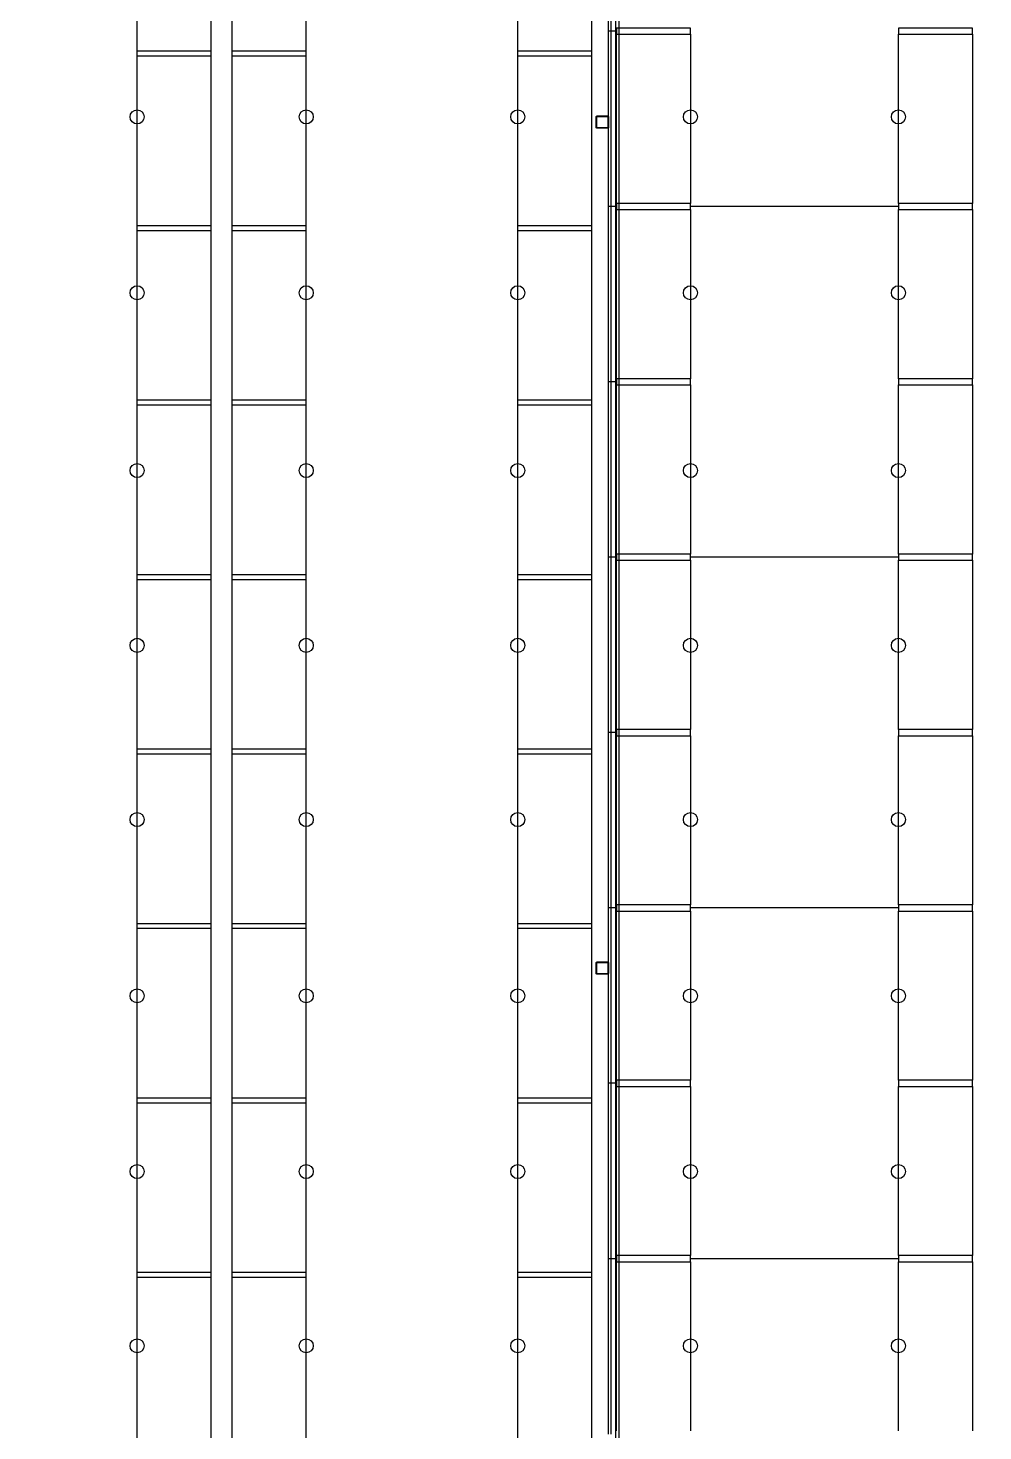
# Model space of a CAD drawing. Header units: millimetres. Extents: x 626570 to 643256, y 6233 to 11343.
# Drawn here: x 632386 to 632928, y 9664 to 10460 of the extents above; entities that cross this region are included whole.
import ezdxf

# ---------------------------------------------------------------- set-up
doc = ezdxf.new("R2010")
doc.units = ezdxf.units.MM
doc.header["$LTSCALE"] = 4000
doc.header["$MEASUREMENT"] = 0
doc.linetypes.add('DASHDOT', pattern=[1, 0.5, -0.25, 0, -0.25])
doc.layers.get('0').update_dxf_attribs({"linetype": 'CONTINUOUS'})
for name, color, linetype in [('BEAMS', 170, 'CONTINUOUS'), ('FRAMES', 170, 'CONTINUOUS'), ('FRAMESHORT', 170, 'CONTINUOUS'), ('LIGHTS', 50, 'CONTINUOUS'), ('MASTERFOUNDATION_1', 4, 'DASHDOT'), ('MASTERFOUNDATION_25', 7, 'CONTINUOUS'), ('RACK', 170, 'CONTINUOUS'), ('WALL-MOVABLE-PA46', 7, 'CONTINUOUS')]:
    doc.layers.add(name, color=color, linetype=linetype)
doc.styles.get("Standard").update_dxf_attribs({"font": 'simplex.shx'})

# ---------------------------------------------------------------- blocks, each defined once
blk = doc.blocks.new('R96X42')
for p, q in [((0, 0), (0, 42)), ((0, 42), (3, 42)), ((3, 42), (3, 0)), ((3, 42), (99, 42)), ((3, 42), (3, 0)), ((99, 0), (99, 42)), ((99, 0), (99, 42)), ((99, 42), (102, 42)), ((102, 42), (102, 0)), ((0, 0), (3, 0)), ((3, 0), (99, 0)), ((99, 0), (102, 0))]:
    blk.add_line(p, q)
at = {"width": 0.9, "flags": 1}
blk.add_attdef('RACK_TYPE', (18.2, 8.88), '', height=2, dxfattribs=at)

msp = doc.modelspace()

# ---------------------------------------------------------------- linework, layer by layer
at = {"layer": 'BEAMS', "linetype": 'Continuous'}
for p, q in [((632719.85, 10360.47), (632719.85, 10456.47)), ((632761.85, 10456.47), (632761.85, 10360.47)), ((632879.86, 10360.47), (632879.86, 10456.47)), ((632921.86, 10456.47), (632921.86, 10360.47)), ((632719.85, 10260.97), (632719.85, 10356.97)), ((632879.86, 10358.72), (632761.85, 10358.72)), ((632761.85, 10356.97), (632761.85, 10260.97)), ((632879.86, 10260.97), (632879.86, 10356.97)), ((632921.86, 10356.97), (632921.86, 10260.97)), ((632719.85, 10161.47), (632719.85, 10257.47)), ((632761.85, 10257.47), (632761.85, 10161.47)), ((632879.86, 10161.47), (632879.86, 10257.47)), ((632921.86, 10257.47), (632921.86, 10161.47)), ((632719.85, 10061.97), (632719.85, 10157.97)), ((632879.86, 10159.72), (632761.85, 10159.72)), ((632761.85, 10157.97), (632761.85, 10061.97)), ((632879.86, 10061.97), (632879.86, 10157.97)), ((632921.86, 10157.97), (632921.86, 10061.97)), ((632719.85, 9962.47), (632719.85, 10058.47)), ((632761.85, 10058.47), (632761.85, 9962.47)), ((632879.86, 9962.47), (632879.86, 10058.47)), ((632921.86, 10058.47), (632921.86, 9962.47)), ((632719.85, 9862.97), (632719.85, 9958.97)), ((632879.86, 9960.72), (632761.85, 9960.72)), ((632761.85, 9958.97), (632761.85, 9862.97)), ((632879.86, 9862.97), (632879.86, 9958.97)), ((632921.86, 9958.97), (632921.86, 9862.97)), ((632719.85, 9763.47), (632719.85, 9859.47)), ((632761.85, 9859.47), (632761.85, 9763.47)), ((632879.86, 9763.47), (632879.86, 9859.47)), ((632921.86, 9859.47), (632921.86, 9763.47)), ((632719.85, 9663.97), (632719.85, 9759.97)), ((632879.86, 9761.72), (632761.85, 9761.72)), ((632761.85, 9759.97), (632761.85, 9663.97)), ((632879.86, 9663.97), (632879.86, 9759.97)), ((632921.86, 9759.97), (632921.86, 9663.97))]:
    msp.add_line(p, q, dxfattribs=at)
at = {"layer": 'FRAMES', "linetype": 'Continuous', "flags": 128}
for points in [[(632719.85, 10456.47), (632761.85, 10456.47), (632761.85, 10459.97), (632719.85, 10459.97), (632719.85, 10456.47)], [(632879.86, 10456.47), (632921.86, 10456.47), (632921.86, 10459.97), (632879.86, 10459.97), (632879.86, 10456.47)], [(632719.85, 10356.97), (632761.85, 10356.97), (632761.85, 10360.47), (632719.85, 10360.47), (632719.85, 10356.97)], [(632879.86, 10356.97), (632921.86, 10356.97), (632921.86, 10360.47), (632879.86, 10360.47), (632879.86, 10356.97)], [(632719.85, 10257.47), (632761.85, 10257.47), (632761.85, 10260.97), (632719.85, 10260.97), (632719.85, 10257.47)], [(632879.86, 10257.47), (632921.86, 10257.47), (632921.86, 10260.97), (632879.86, 10260.97), (632879.86, 10257.47)], [(632719.85, 10157.97), (632761.85, 10157.97), (632761.85, 10161.47), (632719.85, 10161.47), (632719.85, 10157.97)], [(632879.86, 10157.97), (632921.86, 10157.97), (632921.86, 10161.47), (632879.86, 10161.47), (632879.86, 10157.97)], [(632719.85, 10058.47), (632761.85, 10058.47), (632761.85, 10061.97), (632719.85, 10061.97), (632719.85, 10058.47)], [(632879.86, 10058.47), (632921.86, 10058.47), (632921.86, 10061.97), (632879.86, 10061.97), (632879.86, 10058.47)], [(632719.85, 9958.97), (632761.85, 9958.97), (632761.85, 9962.47), (632719.85, 9962.47), (632719.85, 9958.97)], [(632879.86, 9958.97), (632921.86, 9958.97), (632921.86, 9962.47), (632879.86, 9962.47), (632879.86, 9958.97)], [(632719.85, 9859.47), (632761.85, 9859.47), (632761.85, 9862.97), (632719.85, 9862.97), (632719.85, 9859.47)], [(632879.86, 9859.47), (632921.86, 9859.47), (632921.86, 9862.97), (632879.86, 9862.97), (632879.86, 9859.47)], [(632719.85, 9759.97), (632761.85, 9759.97), (632761.85, 9763.47), (632719.85, 9763.47), (632719.85, 9759.97)], [(632879.86, 9759.97), (632921.86, 9759.97), (632921.86, 9763.47), (632879.86, 9763.47), (632879.86, 9759.97)]]:
    msp.add_lwpolyline(points, close=True, dxfattribs=at)
at = {"layer": 'FRAMESHORT'}
for p, q in [((632715.35, 10458.22), (632715.35, 10557.72)), ((632716.85, 10458.22), (632716.85, 10557.72)), ((632715.35, 10358.72), (632715.35, 10458.22)), ((632716.85, 10458.22), (632715.35, 10458.22)), ((632716.85, 10458.22), (632715.35, 10458.22)), ((632716.85, 10358.72), (632716.85, 10458.22)), ((632719.85, 10458.22), (632716.85, 10458.22)), ((632719.85, 10458.22), (632716.85, 10458.22)), ((632715.35, 10259.22), (632715.35, 10358.72)), ((632715.35, 10259.22), (632715.35, 10358.72)), ((632716.85, 10358.72), (632715.35, 10358.72)), ((632716.85, 10358.72), (632715.35, 10358.72)), ((632716.85, 10358.72), (632715.35, 10358.72)), ((632716.85, 10259.22), (632716.85, 10358.72)), ((632716.85, 10259.22), (632716.85, 10358.72)), ((632719.85, 10358.72), (632716.85, 10358.72)), ((632719.85, 10358.72), (632716.85, 10358.72)), ((632719.85, 10358.72), (632716.85, 10358.72)), ((632716.85, 10259.22), (632715.35, 10259.22)), ((632715.35, 10159.72), (632715.35, 10259.22)), ((632716.85, 10259.22), (632715.35, 10259.22)), ((632716.85, 10259.22), (632715.35, 10259.22)), ((632719.85, 10259.22), (632716.85, 10259.22)), ((632716.85, 10159.72), (632716.85, 10259.22)), ((632719.85, 10259.22), (632716.85, 10259.22)), ((632719.85, 10259.22), (632716.85, 10259.22)), ((632715.35, 10060.22), (632715.35, 10159.72)), ((632715.35, 10060.22), (632715.35, 10159.72)), ((632716.85, 10159.72), (632715.35, 10159.72)), ((632716.85, 10159.72), (632715.35, 10159.72)), ((632716.85, 10060.22), (632716.85, 10159.72)), ((632716.85, 10060.22), (632716.85, 10159.72)), ((632719.85, 10159.72), (632716.85, 10159.72)), ((632719.85, 10159.72), (632716.85, 10159.72)), ((632716.85, 10060.22), (632715.35, 10060.22)), ((632716.85, 10060.22), (632715.35, 10060.22)), ((632716.85, 10060.22), (632715.35, 10060.22)), ((632715.35, 9960.72), (632715.35, 10060.22)), ((632715.35, 9960.72), (632715.35, 10060.22)), ((632719.85, 10060.22), (632716.85, 10060.22)), ((632719.85, 10060.22), (632716.85, 10060.22)), ((632716.85, 9960.72), (632716.85, 10060.22)), ((632719.85, 10060.22), (632716.85, 10060.22)), ((632716.85, 9960.72), (632716.85, 10060.22)), ((632715.35, 9861.22), (632715.35, 9960.72)), ((632716.85, 9960.72), (632715.35, 9960.72)), ((632716.85, 9960.72), (632715.35, 9960.72)), ((632716.85, 9960.72), (632715.35, 9960.72)), ((632716.85, 9861.22), (632716.85, 9960.72)), ((632719.85, 9960.72), (632716.85, 9960.72)), ((632719.85, 9960.72), (632716.85, 9960.72)), ((632719.85, 9960.72), (632716.85, 9960.72)), ((632715.35, 9761.72), (632715.35, 9861.22)), ((632716.85, 9861.22), (632715.35, 9861.22)), ((632716.85, 9761.72), (632716.85, 9861.22)), ((632719.85, 9861.22), (632716.85, 9861.22)), ((632716.85, 9761.72), (632715.35, 9761.72)), ((632716.85, 9761.72), (632715.35, 9761.72)), ((632715.35, 9662.22), (632715.35, 9761.72)), ((632719.85, 9761.72), (632716.85, 9761.72)), ((632716.85, 9662.22), (632716.85, 9761.72)), ((632719.85, 9761.72), (632716.85, 9761.72))]:
    msp.add_line(p, q, dxfattribs=at)
at = {"layer": 'LIGHTS'}
for centre in [(632447.85, 10409.55), (632543.85, 10409.55), (632663.85, 10409.55), (632761.85, 10409.55), (632879.86, 10409.55), (632447.85, 10309.75), (632543.85, 10309.75), (632663.85, 10309.75), (632761.85, 10309.75), (632879.86, 10309.75), (632447.85, 10208.89), (632543.85, 10208.89), (632663.85, 10208.89), (632761.85, 10208.89), (632879.86, 10208.89), (632447.85, 10109.71), (632543.85, 10109.71), (632663.85, 10109.71), (632761.85, 10109.71), (632879.86, 10109.71), (632447.85, 10010.83), (632543.85, 10010.83), (632663.85, 10010.83), (632761.85, 10010.83), (632879.86, 10010.83), (632447.85, 9910.86), (632543.85, 9910.86), (632663.85, 9910.86), (632761.85, 9910.86), (632879.86, 9910.86), (632447.85, 9811.13), (632543.85, 9811.13), (632663.85, 9811.13), (632761.85, 9811.13), (632879.86, 9811.13), (632447.85, 9712.26), (632543.85, 9712.26), (632663.85, 9712.26), (632761.85, 9712.26), (632879.86, 9712.26)]:
    msp.add_circle(centre, 3.99, dxfattribs=at)
at = {"layer": 'MASTERFOUNDATION_1', "linetype": 'DASHDOT'}
for p, q in [((632711.85, 6627.53), (632711.85, 11123.23)), ((643023.86, 10406.61), (626796.64, 10406.61)), ((643023.86, 9926.61), (626796.64, 9926.61))]:
    msp.add_line(p, q, dxfattribs=at)
at = {"layer": 'MASTERFOUNDATION_25', "linetype": 'Continuous', "flags": 128}
for points in [[(632708.98, 10410.11), (632714.73, 10410.11), (632714.76, 10410.11), (632714.78, 10410.11), (632714.8, 10410.1), (632714.82, 10410.1), (632714.84, 10410.1), (632714.86, 10410.09), (632714.88, 10410.09), (632714.9, 10410.08), (632714.93, 10410.08), (632714.95, 10410.07), (632714.97, 10410.06), (632714.99, 10410.05), (632715.01, 10410.05), (632715.03, 10410.04), (632715.04, 10410.03), (632715.06, 10410.01), (632715.08, 10410), (632715.1, 10409.99), (632715.12, 10409.98), (632715.13, 10409.96), (632715.15, 10409.95), (632715.17, 10409.93), (632715.18, 10409.92), (632715.2, 10409.9), (632715.21, 10409.89), (632715.22, 10409.87), (632715.24, 10409.85), (632715.25, 10409.83), (632715.26, 10409.82), (632715.27, 10409.8), (632715.28, 10409.78), (632715.29, 10409.76), (632715.3, 10409.74), (632715.31, 10409.72), (632715.32, 10409.7), (632715.32, 10409.68), (632715.33, 10409.66), (632715.34, 10409.64), (632715.34, 10409.62), (632715.35, 10409.59), (632715.35, 10409.57), (632715.35, 10409.55), (632715.35, 10409.53), (632715.35, 10409.51), (632715.35, 10409.49), (632715.35, 10403.73), (632715.35, 10403.71), (632715.35, 10403.69), (632715.35, 10403.66), (632715.35, 10403.64), (632715.35, 10403.62), (632715.34, 10403.6), (632715.34, 10403.58), (632715.33, 10403.56), (632715.32, 10403.54), (632715.32, 10403.52), (632715.31, 10403.5), (632715.3, 10403.48), (632715.29, 10403.46), (632715.28, 10403.44), (632715.27, 10403.42), (632715.26, 10403.4), (632715.25, 10403.38), (632715.24, 10403.36), (632715.22, 10403.35), (632715.21, 10403.33), (632715.2, 10403.31), (632715.18, 10403.3), (632715.17, 10403.28), (632715.15, 10403.27), (632715.13, 10403.25), (632715.12, 10403.24), (632715.1, 10403.23), (632715.08, 10403.21), (632715.06, 10403.2), (632715.04, 10403.19), (632715.03, 10403.18), (632715.01, 10403.17), (632714.99, 10403.16), (632714.97, 10403.15), (632714.95, 10403.15), (632714.93, 10403.14), (632714.9, 10403.13), (632714.88, 10403.13), (632714.86, 10403.12), (632714.84, 10403.12), (632714.82, 10403.11), (632714.8, 10403.11), (632714.78, 10403.11), (632714.76, 10403.11), (632714.73, 10403.11), (632708.98, 10403.11), (632708.95, 10403.11), (632708.93, 10403.11), (632708.91, 10403.11), (632708.89, 10403.11), (632708.87, 10403.12), (632708.85, 10403.12), (632708.83, 10403.13), (632708.81, 10403.13), (632708.78, 10403.14), (632708.76, 10403.15), (632708.74, 10403.15), (632708.72, 10403.16), (632708.7, 10403.17), (632708.68, 10403.18), (632708.67, 10403.19), (632708.65, 10403.2), (632708.63, 10403.21), (632708.61, 10403.23), (632708.59, 10403.24), (632708.58, 10403.25), (632708.56, 10403.27), (632708.54, 10403.28), (632708.53, 10403.3), (632708.51, 10403.31), (632708.5, 10403.33), (632708.49, 10403.35), (632708.47, 10403.36), (632708.46, 10403.38), (632708.45, 10403.4), (632708.44, 10403.42), (632708.43, 10403.44), (632708.42, 10403.46), (632708.41, 10403.48), (632708.4, 10403.5), (632708.39, 10403.52), (632708.39, 10403.54), (632708.38, 10403.56), (632708.37, 10403.58), (632708.37, 10403.6), (632708.36, 10403.62), (632708.36, 10403.64), (632708.36, 10403.66), (632708.36, 10403.69), (632708.36, 10403.71), (632708.35, 10403.73), (632708.35, 10409.49), (632708.36, 10409.51), (632708.36, 10409.53), (632708.36, 10409.55), (632708.36, 10409.57), (632708.36, 10409.59), (632708.37, 10409.62), (632708.37, 10409.64), (632708.38, 10409.66), (632708.39, 10409.68), (632708.39, 10409.7), (632708.4, 10409.72), (632708.41, 10409.74), (632708.42, 10409.76), (632708.43, 10409.78), (632708.44, 10409.8), (632708.45, 10409.82), (632708.46, 10409.83), (632708.47, 10409.85), (632708.49, 10409.87), (632708.5, 10409.89), (632708.51, 10409.9), (632708.53, 10409.92), (632708.54, 10409.93), (632708.56, 10409.95), (632708.58, 10409.96), (632708.59, 10409.98), (632708.61, 10409.99), (632708.63, 10410), (632708.65, 10410.01), (632708.67, 10410.03), (632708.68, 10410.04), (632708.7, 10410.05), (632708.72, 10410.05), (632708.74, 10410.06), (632708.76, 10410.07), (632708.78, 10410.08), (632708.81, 10410.08), (632708.83, 10410.09), (632708.85, 10410.09), (632708.87, 10410.1), (632708.89, 10410.1), (632708.91, 10410.1), (632708.93, 10410.11), (632708.95, 10410.11), (632708.98, 10410.11)], [(632708.98, 10409.8), (632714.73, 10409.8), (632714.74, 10409.8), (632714.75, 10409.79), (632714.77, 10409.79), (632714.78, 10409.79), (632714.79, 10409.79), (632714.8, 10409.79), (632714.81, 10409.79), (632714.82, 10409.78), (632714.83, 10409.78), (632714.84, 10409.78), (632714.85, 10409.77), (632714.86, 10409.77), (632714.87, 10409.76), (632714.88, 10409.76), (632714.89, 10409.75), (632714.9, 10409.75), (632714.91, 10409.74), (632714.91, 10409.74), (632714.92, 10409.73), (632714.93, 10409.72), (632714.94, 10409.72), (632714.95, 10409.71), (632714.96, 10409.7), (632714.96, 10409.69), (632714.97, 10409.69), (632714.98, 10409.68), (632714.98, 10409.67), (632714.99, 10409.66), (632715, 10409.65), (632715, 10409.64), (632715.01, 10409.63), (632715.01, 10409.62), (632715.02, 10409.61), (632715.02, 10409.6), (632715.02, 10409.59), (632715.03, 10409.58), (632715.03, 10409.57), (632715.03, 10409.56), (632715.04, 10409.55), (632715.04, 10409.54), (632715.04, 10409.53), (632715.04, 10409.52), (632715.04, 10409.51), (632715.04, 10409.5), (632715.04, 10409.49), (632715.04, 10403.73), (632715.04, 10403.72), (632715.04, 10403.71), (632715.04, 10403.7), (632715.04, 10403.69), (632715.04, 10403.68), (632715.04, 10403.67), (632715.03, 10403.66), (632715.03, 10403.64), (632715.03, 10403.63), (632715.02, 10403.62), (632715.02, 10403.61), (632715.02, 10403.6), (632715.01, 10403.59), (632715.01, 10403.59), (632715, 10403.58), (632715, 10403.57), (632714.99, 10403.56), (632714.98, 10403.55), (632714.98, 10403.54), (632714.97, 10403.53), (632714.96, 10403.52), (632714.96, 10403.52), (632714.95, 10403.51), (632714.94, 10403.5), (632714.93, 10403.49), (632714.92, 10403.49), (632714.91, 10403.48), (632714.91, 10403.47), (632714.9, 10403.47), (632714.89, 10403.46), (632714.88, 10403.46), (632714.87, 10403.45), (632714.86, 10403.45), (632714.85, 10403.44), (632714.84, 10403.44), (632714.83, 10403.44), (632714.82, 10403.43), (632714.81, 10403.43), (632714.8, 10403.43), (632714.79, 10403.43), (632714.78, 10403.42), (632714.77, 10403.42), (632714.75, 10403.42), (632714.74, 10403.42), (632714.73, 10403.42), (632708.98, 10403.42), (632708.97, 10403.42), (632708.95, 10403.42), (632708.94, 10403.42), (632708.93, 10403.42), (632708.92, 10403.43), (632708.91, 10403.43), (632708.9, 10403.43), (632708.89, 10403.43), (632708.88, 10403.44), (632708.87, 10403.44), (632708.86, 10403.44), (632708.85, 10403.45), (632708.84, 10403.45), (632708.83, 10403.46), (632708.82, 10403.46), (632708.81, 10403.47), (632708.8, 10403.47), (632708.8, 10403.48), (632708.79, 10403.49), (632708.78, 10403.49), (632708.77, 10403.5), (632708.76, 10403.51), (632708.75, 10403.52), (632708.75, 10403.52), (632708.74, 10403.53), (632708.73, 10403.54), (632708.73, 10403.55), (632708.72, 10403.56), (632708.71, 10403.57), (632708.71, 10403.58), (632708.7, 10403.59), (632708.7, 10403.59), (632708.69, 10403.6), (632708.69, 10403.61), (632708.69, 10403.62), (632708.68, 10403.63), (632708.68, 10403.64), (632708.68, 10403.66), (632708.67, 10403.67), (632708.67, 10403.68), (632708.67, 10403.69), (632708.67, 10403.7), (632708.67, 10403.71), (632708.67, 10403.72), (632708.67, 10403.73), (632708.67, 10409.49), (632708.67, 10409.5), (632708.67, 10409.51), (632708.67, 10409.52), (632708.67, 10409.53), (632708.67, 10409.54), (632708.67, 10409.55), (632708.68, 10409.56), (632708.68, 10409.57), (632708.68, 10409.58), (632708.69, 10409.59), (632708.69, 10409.6), (632708.69, 10409.61), (632708.7, 10409.62), (632708.7, 10409.63), (632708.71, 10409.64), (632708.71, 10409.65), (632708.72, 10409.66), (632708.73, 10409.67), (632708.73, 10409.68), (632708.74, 10409.69), (632708.75, 10409.69), (632708.75, 10409.7), (632708.76, 10409.71), (632708.77, 10409.72), (632708.78, 10409.72), (632708.79, 10409.73), (632708.8, 10409.74), (632708.8, 10409.74), (632708.81, 10409.75), (632708.82, 10409.75), (632708.83, 10409.76), (632708.84, 10409.76), (632708.85, 10409.77), (632708.86, 10409.77), (632708.87, 10409.78), (632708.88, 10409.78), (632708.89, 10409.78), (632708.9, 10409.79), (632708.91, 10409.79), (632708.92, 10409.79), (632708.93, 10409.79), (632708.94, 10409.79), (632708.95, 10409.79), (632708.97, 10409.8), (632708.98, 10409.8)], [(632708.98, 9930.11), (632714.73, 9930.11), (632714.76, 9930.11), (632714.78, 9930.11), (632714.8, 9930.1), (632714.82, 9930.1), (632714.84, 9930.1), (632714.86, 9930.09), (632714.88, 9930.09), (632714.9, 9930.08), (632714.93, 9930.08), (632714.95, 9930.07), (632714.97, 9930.06), (632714.99, 9930.05), (632715.01, 9930.05), (632715.03, 9930.04), (632715.04, 9930.03), (632715.06, 9930.01), (632715.08, 9930), (632715.1, 9929.99), (632715.12, 9929.98), (632715.13, 9929.96), (632715.15, 9929.95), (632715.17, 9929.93), (632715.18, 9929.92), (632715.2, 9929.9), (632715.21, 9929.89), (632715.22, 9929.87), (632715.24, 9929.85), (632715.25, 9929.83), (632715.26, 9929.82), (632715.27, 9929.8), (632715.28, 9929.78), (632715.29, 9929.76), (632715.3, 9929.74), (632715.31, 9929.72), (632715.32, 9929.7), (632715.32, 9929.68), (632715.33, 9929.66), (632715.34, 9929.64), (632715.34, 9929.62), (632715.35, 9929.59), (632715.35, 9929.57), (632715.35, 9929.55), (632715.35, 9929.53), (632715.35, 9929.51), (632715.35, 9929.49), (632715.35, 9923.73), (632715.35, 9923.71), (632715.35, 9923.69), (632715.35, 9923.66), (632715.35, 9923.64), (632715.35, 9923.62), (632715.34, 9923.6), (632715.34, 9923.58), (632715.33, 9923.56), (632715.32, 9923.54), (632715.32, 9923.52), (632715.31, 9923.5), (632715.3, 9923.48), (632715.29, 9923.46), (632715.28, 9923.44), (632715.27, 9923.42), (632715.26, 9923.4), (632715.25, 9923.38), (632715.24, 9923.36), (632715.22, 9923.35), (632715.21, 9923.33), (632715.2, 9923.31), (632715.18, 9923.3), (632715.17, 9923.28), (632715.15, 9923.27), (632715.13, 9923.25), (632715.12, 9923.24), (632715.1, 9923.23), (632715.08, 9923.21), (632715.06, 9923.2), (632715.04, 9923.19), (632715.03, 9923.18), (632715.01, 9923.17), (632714.99, 9923.16), (632714.97, 9923.15), (632714.95, 9923.15), (632714.93, 9923.14), (632714.9, 9923.13), (632714.88, 9923.13), (632714.86, 9923.12), (632714.84, 9923.12), (632714.82, 9923.11), (632714.8, 9923.11), (632714.78, 9923.11), (632714.76, 9923.11), (632714.73, 9923.11), (632708.98, 9923.11), (632708.95, 9923.11), (632708.93, 9923.11), (632708.91, 9923.11), (632708.89, 9923.11), (632708.87, 9923.12), (632708.85, 9923.12), (632708.83, 9923.13), (632708.81, 9923.13), (632708.78, 9923.14), (632708.76, 9923.15), (632708.74, 9923.15), (632708.72, 9923.16), (632708.7, 9923.17), (632708.68, 9923.18), (632708.67, 9923.19), (632708.65, 9923.2), (632708.63, 9923.21), (632708.61, 9923.23), (632708.59, 9923.24), (632708.58, 9923.25), (632708.56, 9923.27), (632708.54, 9923.28), (632708.53, 9923.3), (632708.51, 9923.31), (632708.5, 9923.33), (632708.49, 9923.35), (632708.47, 9923.36), (632708.46, 9923.38), (632708.45, 9923.4), (632708.44, 9923.42), (632708.43, 9923.44), (632708.42, 9923.46), (632708.41, 9923.48), (632708.4, 9923.5), (632708.39, 9923.52), (632708.39, 9923.54), (632708.38, 9923.56), (632708.37, 9923.58), (632708.37, 9923.6), (632708.36, 9923.62), (632708.36, 9923.64), (632708.36, 9923.66), (632708.36, 9923.69), (632708.36, 9923.71), (632708.35, 9923.73), (632708.35, 9929.49), (632708.36, 9929.51), (632708.36, 9929.53), (632708.36, 9929.55), (632708.36, 9929.57), (632708.36, 9929.59), (632708.37, 9929.62), (632708.37, 9929.64), (632708.38, 9929.66), (632708.39, 9929.68), (632708.39, 9929.7), (632708.4, 9929.72), (632708.41, 9929.74), (632708.42, 9929.76), (632708.43, 9929.78), (632708.44, 9929.8), (632708.45, 9929.82), (632708.46, 9929.83), (632708.47, 9929.85), (632708.49, 9929.87), (632708.5, 9929.89), (632708.51, 9929.9), (632708.53, 9929.92), (632708.54, 9929.93), (632708.56, 9929.95), (632708.58, 9929.96), (632708.59, 9929.98), (632708.61, 9929.99), (632708.63, 9930), (632708.65, 9930.01), (632708.67, 9930.03), (632708.68, 9930.04), (632708.7, 9930.05), (632708.72, 9930.05), (632708.74, 9930.06), (632708.76, 9930.07), (632708.78, 9930.08), (632708.81, 9930.08), (632708.83, 9930.09), (632708.85, 9930.09), (632708.87, 9930.1), (632708.89, 9930.1), (632708.91, 9930.1), (632708.93, 9930.11), (632708.95, 9930.11), (632708.98, 9930.11)], [(632708.98, 9929.8), (632714.73, 9929.8), (632714.74, 9929.8), (632714.75, 9929.79), (632714.77, 9929.79), (632714.78, 9929.79), (632714.79, 9929.79), (632714.8, 9929.79), (632714.81, 9929.79), (632714.82, 9929.78), (632714.83, 9929.78), (632714.84, 9929.78), (632714.85, 9929.77), (632714.86, 9929.77), (632714.87, 9929.76), (632714.88, 9929.76), (632714.89, 9929.75), (632714.9, 9929.75), (632714.91, 9929.74), (632714.91, 9929.74), (632714.92, 9929.73), (632714.93, 9929.72), (632714.94, 9929.72), (632714.95, 9929.71), (632714.96, 9929.7), (632714.96, 9929.69), (632714.97, 9929.69), (632714.98, 9929.68), (632714.98, 9929.67), (632714.99, 9929.66), (632715, 9929.65), (632715, 9929.64), (632715.01, 9929.63), (632715.01, 9929.62), (632715.02, 9929.61), (632715.02, 9929.6), (632715.02, 9929.59), (632715.03, 9929.58), (632715.03, 9929.57), (632715.03, 9929.56), (632715.04, 9929.55), (632715.04, 9929.54), (632715.04, 9929.53), (632715.04, 9929.52), (632715.04, 9929.51), (632715.04, 9929.5), (632715.04, 9929.49), (632715.04, 9923.73), (632715.04, 9923.72), (632715.04, 9923.71), (632715.04, 9923.7), (632715.04, 9923.69), (632715.04, 9923.68), (632715.04, 9923.67), (632715.03, 9923.66), (632715.03, 9923.64), (632715.03, 9923.63), (632715.02, 9923.62), (632715.02, 9923.61), (632715.02, 9923.6), (632715.01, 9923.59), (632715.01, 9923.58), (632715, 9923.58), (632715, 9923.57), (632714.99, 9923.56), (632714.98, 9923.55), (632714.98, 9923.54), (632714.97, 9923.53), (632714.96, 9923.52), (632714.96, 9923.52), (632714.95, 9923.51), (632714.94, 9923.5), (632714.93, 9923.49), (632714.92, 9923.49), (632714.91, 9923.48), (632714.91, 9923.47), (632714.9, 9923.47), (632714.89, 9923.46), (632714.88, 9923.46), (632714.87, 9923.45), (632714.86, 9923.45), (632714.85, 9923.44), (632714.84, 9923.44), (632714.83, 9923.44), (632714.82, 9923.43), (632714.81, 9923.43), (632714.8, 9923.43), (632714.79, 9923.43), (632714.78, 9923.42), (632714.77, 9923.42), (632714.75, 9923.42), (632714.74, 9923.42), (632714.73, 9923.42), (632708.98, 9923.42), (632708.97, 9923.42), (632708.95, 9923.42), (632708.94, 9923.42), (632708.93, 9923.42), (632708.92, 9923.43), (632708.91, 9923.43), (632708.9, 9923.43), (632708.89, 9923.43), (632708.88, 9923.44), (632708.87, 9923.44), (632708.86, 9923.44), (632708.85, 9923.45), (632708.84, 9923.45), (632708.83, 9923.46), (632708.82, 9923.46), (632708.81, 9923.47), (632708.8, 9923.47), (632708.8, 9923.48), (632708.79, 9923.49), (632708.78, 9923.49), (632708.77, 9923.5), (632708.76, 9923.51), (632708.75, 9923.52), (632708.75, 9923.52), (632708.74, 9923.53), (632708.73, 9923.54), (632708.73, 9923.55), (632708.72, 9923.56), (632708.71, 9923.57), (632708.71, 9923.58), (632708.7, 9923.58), (632708.7, 9923.59), (632708.69, 9923.6), (632708.69, 9923.61), (632708.69, 9923.62), (632708.68, 9923.63), (632708.68, 9923.64), (632708.68, 9923.66), (632708.67, 9923.67), (632708.67, 9923.68), (632708.67, 9923.69), (632708.67, 9923.7), (632708.67, 9923.71), (632708.67, 9923.72), (632708.67, 9923.73), (632708.67, 9929.49), (632708.67, 9929.5), (632708.67, 9929.51), (632708.67, 9929.52), (632708.67, 9929.53), (632708.67, 9929.54), (632708.67, 9929.55), (632708.68, 9929.56), (632708.68, 9929.57), (632708.68, 9929.58), (632708.69, 9929.59), (632708.69, 9929.6), (632708.69, 9929.61), (632708.7, 9929.62), (632708.7, 9929.63), (632708.71, 9929.64), (632708.71, 9929.65), (632708.72, 9929.66), (632708.73, 9929.67), (632708.73, 9929.68), (632708.74, 9929.69), (632708.75, 9929.69), (632708.75, 9929.7), (632708.76, 9929.71), (632708.77, 9929.72), (632708.78, 9929.72), (632708.79, 9929.73), (632708.8, 9929.74), (632708.8, 9929.74), (632708.81, 9929.75), (632708.82, 9929.75), (632708.83, 9929.76), (632708.84, 9929.76), (632708.85, 9929.77), (632708.86, 9929.77), (632708.87, 9929.78), (632708.88, 9929.78), (632708.89, 9929.78), (632708.9, 9929.79), (632708.91, 9929.79), (632708.92, 9929.79), (632708.93, 9929.79), (632708.94, 9929.79), (632708.95, 9929.79), (632708.97, 9929.8), (632708.98, 9929.8)]]:
    msp.add_lwpolyline(points, close=True, dxfattribs=at)
at = {"layer": 'WALL-MOVABLE-PA46', "linetype": 'Continuous'}
for p, q in [((632719.49, 7034.4), (632719.49, 10886.61)), ((632721.46, 7034.4), (632721.46, 10886.61))]:
    msp.add_line(p, q, dxfattribs=at)

# ---------------------------------------------------------------- block references
at = {"layer": 'RACK', "rotation": 90}
for p in [(632489.85, 10443.97), (632543.85, 10443.97), (632705.85, 10443.97), (632489.85, 10344.97), (632543.85, 10344.97), (632705.85, 10344.97), (632489.85, 10245.97), (632543.85, 10245.97), (632705.85, 10245.97), (632489.85, 10146.97), (632543.85, 10146.97), (632705.85, 10146.97), (632489.85, 10047.97), (632543.85, 10047.97), (632705.85, 10047.97), (632489.85, 9948.97), (632543.85, 9948.97), (632705.85, 9948.97), (632489.85, 9849.97), (632543.85, 9849.97), (632705.85, 9849.97), (632489.85, 9750.97), (632543.85, 9750.97), (632705.85, 9750.97), (632489.85, 9651.97), (632543.85, 9651.97), (632705.85, 9651.97)]:
    msp.add_blockref('R96X42', p, dxfattribs=at)

doc.saveas('drawing.dxf')
